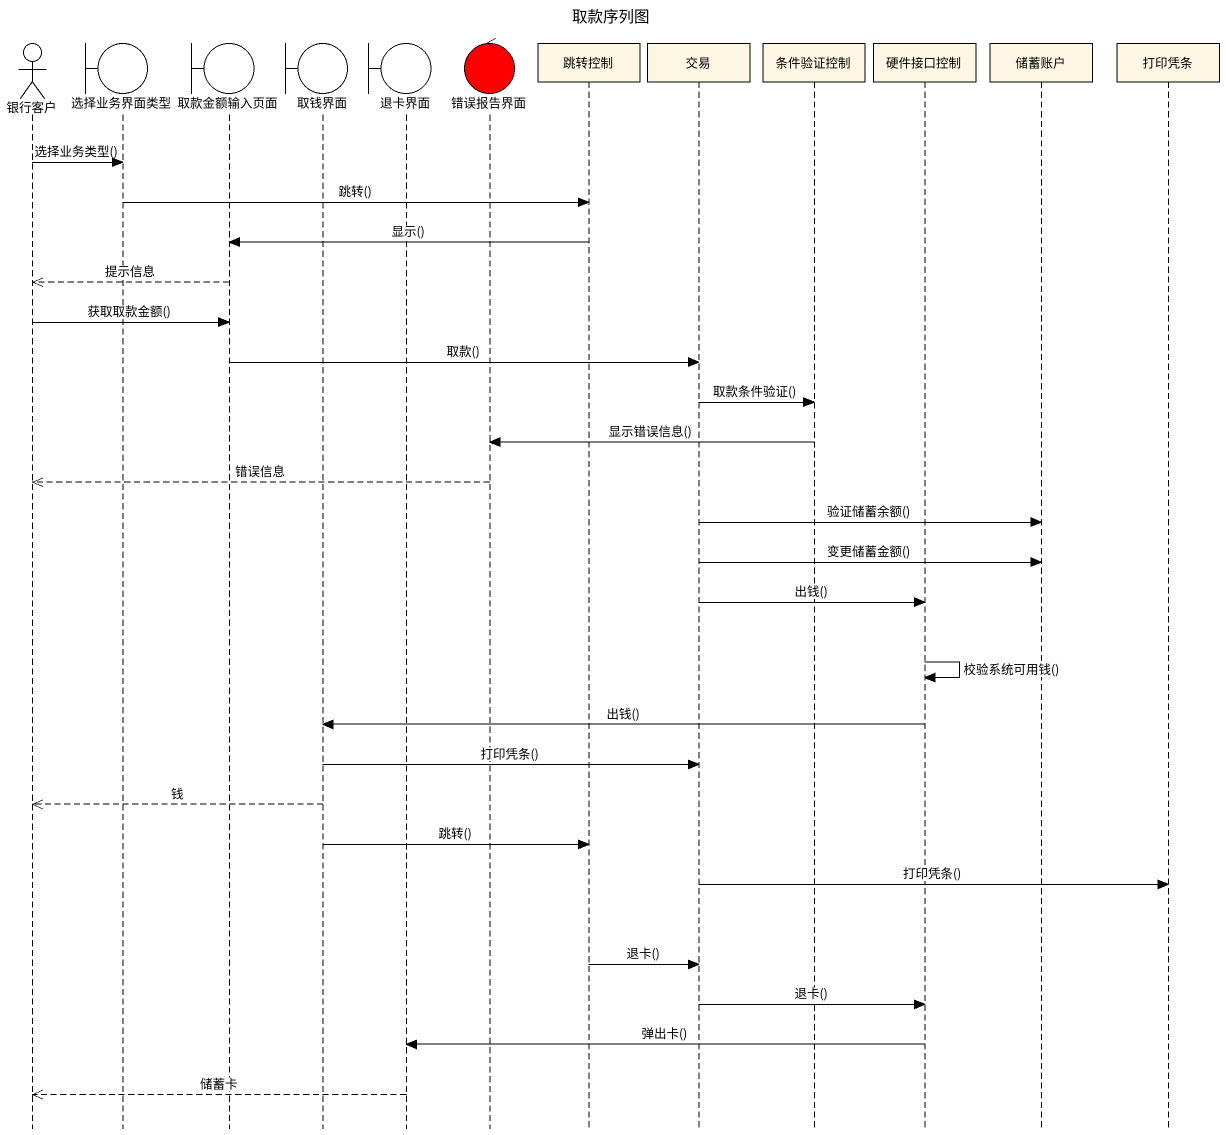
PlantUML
@startuml
title 取款序列图
hide footbox
actor 银行客户
boundary 选择业务界面类型
boundary 取款金额输入页面
boundary 取钱界面
boundary 退卡界面
control 错误报告界面 #FF0000
participant 跳转控制
participant 交易
participant 条件验证控制
participant 硬件接口控制
participant 储蓄账户
participant 打印凭条

银行客户 -> 选择业务界面类型 : 选择业务类型()
选择业务界面类型 -> 跳转控制 : 跳转()
跳转控制 -> 取款金额输入页面 : 显示()
取款金额输入页面 -->> 银行客户 : 提示信息
银行客户 -> 取款金额输入页面 : 获取取款金额()
取款金额输入页面 -> 交易 : 取款()
交易 -> 条件验证控制 : 取款条件验证()
条件验证控制 -> 错误报告界面 : 显示错误信息()
错误报告界面 -->> 银行客户 : 错误信息
交易 -> 储蓄账户 : 验证储蓄余额()
交易 -> 储蓄账户 : 变更储蓄金额()
交易 -> 硬件接口控制 : 出钱()
硬件接口控制 -> 硬件接口控制 : 校验系统可用钱()
硬件接口控制 -> 取钱界面 : 出钱()
取钱界面 -> 交易 : 打印凭条()
取钱界面 -->> 银行客户 : 钱
取钱界面 -> 跳转控制 : 跳转()
交易 -> 打印凭条 : 打印凭条()
跳转控制 -> 交易 : 退卡()
交易 -> 硬件接口控制 : 退卡()
硬件接口控制 -> 退卡界面 : 弹出卡()
退卡界面 -->> 银行客户 : 储蓄卡
@enduml
